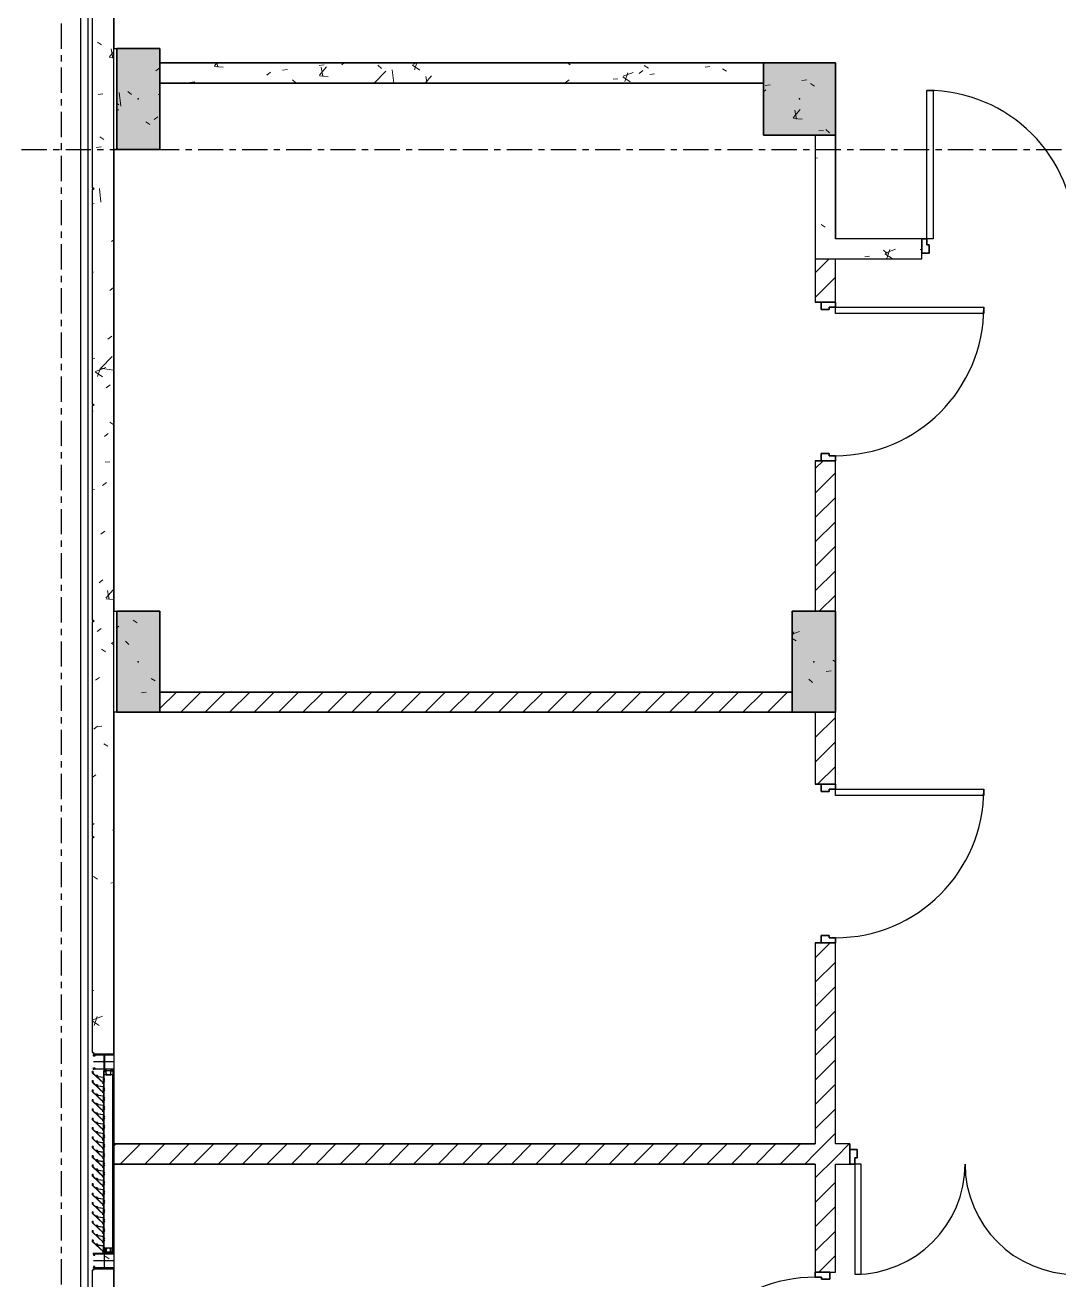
# Model space of a CAD drawing. Header units: millimetres. Extents: x -1379 to 1385823, y -4884429 to 548763.
# Drawn here: x 402353 to 409531, y -2378850 to -2370143 of the extents above; entities that cross this region are included whole.
import ezdxf
from ezdxf.enums import TextEntityAlignment as Align

# ---------------------------------------------------------------- set-up
doc = ezdxf.new("R2010")
doc.units = ezdxf.units.MM
doc.linetypes.add('CENTER', pattern=[50.8, 31.75, -6.35, 6.35, -6.35])
doc.linetypes.add('TA_GL_000.70000', pattern=[1.925, 0.7, -0.175, 0.175, -0.175, 0.7])
for name, color, linetype in [('000 - 0_SYM_DWG_GRIDLINE_MAIN_COLOR_251', 251, 'Continuous'), ('000 - 0_SYM_DWG_SLOPE-SYM_TEXT_COLOR_3', 3, 'Continuous'), ('000 - CONCRETE_COL_HATCH_', 251, 'Continuous'), ('000 - CONCRETE_PRECAST_CUT_COLOR_4', 4, 'Continuous'), ('000 - EXISTING_BUILDING_MAIN_COLOR_1', 1, 'Continuous'), ('000 - EXISTING_BUILDING_MAIN_COLOR_251', 251, 'Continuous'), ('000 - EXISTING_COLUMN_CUT_COLOR_5', 5, 'Continuous'), ('000 - GRID', 251, 'CENTER'), ('010 - ASPG_ACCESSORIES_MAIN_COLOR_1', 1, 'Continuous'), ('010 - ASPG_EXTR_DEF_SUB', 250, 'Continuous'), ('010 - ASPG_EXTR_MAIN_COLOR_2', 2, 'Continuous'), ('010 - ASPG_FRAMING_CUT_COLOR_4', 4, 'Continuous'), ('010 - ASPG_FRAMING_DEF_SUB', 250, 'Continuous'), ('010 - ASPG_FRAMING_HATCH_', 251, 'Continuous'), ('010 - ASPG_FRAMING_MAIN_COLOR_2', 2, 'Continuous'), ('010 - ASPG_FRAMING_SUB_COLOR_2', 2, 'Continuous'), ('010 - ASPG_FRAMING_WIPEOUT_', 250, 'Continuous'), ('BOLT & SCREW', 233, 'Continuous'), ('Center Line', 1, 'CENTER')]:
    doc.layers.add(name, color=color, linetype=linetype)
doc.layers.add('12-GRID', color=1, linetype='CENTER', lineweight=13)
doc.layers.add('SCREW', color=8, linetype='Continuous', lineweight=5)
doc.styles.add('ARIAL', font='arial.ttf')
doc.styles.add('TA', font='', dxfattribs={"height": 4.5})
doc.styles.get('TA').set_extended_font_data('Cordia New')
pattern_1 = [(50, (-215984, 2306427), (728.7365, -63.75582), [76.2, -838.2]), (355, (-215984, 2306427), (-140.97162, 764.2276), [60.96, -670.56]), (100.451, (-215923.26, 2306421.7), (587.77, 700.46675), [64.76, -712.36]), (46.184, (-215984, 2306630.2), (1084.31624, -168.17096), [114.3, -1257.3]), (96.636, (-215893.6, 2306616.2), (949.6099, 989.70985), [97.14, -1068.54]), (351.184, (-215984, 2306630.2), (949.62055, 989.70115), [91.44, -1005.84]), (21, (-215882.4, 2306579.4), (606.45787, -409.06057), [76.2, -838.2]), (326, (-215882.4, 2306579.4), (247.20834, 736.75292), [60.96, -670.56]), (71.451, (-215831.85, 2306545.3), (853.66825, 327.68547), [64.76, -712.36]), (37.5, (-215984, 2306427), (12.354693, 338.22012), [33.528, -628.904, 33.528, -647.192, -673.1]), (37.5, (-215984, 2306427), (12.354693, 338.22012), [-1343.152, 33.528, -639.572]), (7.5, (-215984, 2306427), (267.278874, 400.722127), [33.528, -354.584, 33.528, -613.664, -256.54]), (7.5, (-215984, 2306427), (267.278874, 400.722127), [-1035.304, 33.528, -223.012]), (327.5, (-216210.56, 2306427), (542.36333, -22.915345), [33.528, -220.472, 33.528, -1810.512]), (327.5, (-216210.56, 2306427), (542.36333, -22.915345), [-287.528, -758.952, 33.528, -1018.032]), (317.5, (-216312.16, 2306427), (592.51696, 101.70711), [33.528, -296.672, 33.528, -492.76, -746.76]), (317.5, (-216312.16, 2306427), (592.51696, 101.70711), [-856.488, 33.528, -713.232])]
pattern_2 = [(45, (-215983.99, 2306427), (-84.852814, 84.852814), [])]
pattern_3 = [(50, (-3e-14, -2e-14), (3.5863, -0.31376), [0.375, -4.125]), (355, (-3e-14, -2e-14), (-0.693757, 3.76096), [0.3, -3.3]), (100.4514, (0.299, -0.026), (2.892544, 3.4472), [0.3187, -3.50571]), (46.1842, (-3e-14, 1), (5.336207, -0.827596), [0.5625, -6.1875]), (96.6356, (0.4447, 0.931), (4.67331, 4.87059), [0.47805, -5.25857]), (351.1842, (-3e-14, 1), (4.67331, 4.87059), [0.45, -4.95]), (21, (0.5, 0.75), (2.984535, -2.013094), [0.375, -4.125]), (326, (0.5, 0.75), (1.216577, 3.62575), [0.3, -3.3]), (71.4514, (0.7487, 0.5822), (4.201112, 1.612656), [0.3187, -3.50571]), (37.5, (-3e-14, -2e-14), (0.0607993, 1.6644693), [0, -3.26, 0, -3.35, 0, -3.3125]), (7.5, (-3e-14, -2e-14), (1.315348, 1.9720586), [0, -1.91, 0, -3.185, 0, -1.2625]), (327.5, (-1.115, -2e-14), (2.669112, -0.1127744), [0, -1.25, 0, -3.9, 0, -5.175]), (317.5, (-1.615, -2e-14), (2.915931, 0.500525), [0, -1.625, 0, -2.59, 0, -3.675])]

# ---------------------------------------------------------------- blocks, each defined once
blk = doc.blocks.new('DPA_Rectangular - 300 x 700mm-3612789-IV01 - EGRESS LEVEL PLAN')
at = {"layer": '000 - EXISTING_BUILDING_MAIN_COLOR_251', "lineweight": 9}
h = blk.add_hatch(dxfattribs=at)
h.set_pattern_fill('FP_4', color=256, style=0, pattern_type=2)
h.set_pattern_definition([(50, (-221209, 2316787), (728.7365, -63.75582), [76.2, -838.2]), (355, (-221209, 2316787), (-140.97162, 764.2276), [60.96, -670.56]), (100.451, (-221148.26, 2316781.7), (587.77, 700.46675), [64.76, -712.36]), (46.184, (-221209, 2316990.2), (1084.31624, -168.17096), [114.3, -1257.3]), (96.636, (-221118.6, 2316976.2), (949.6099, 989.70985), [97.14, -1068.54]), (351.184, (-221209, 2316990.2), (949.62055, 989.70115), [91.44, -1005.84]), (21, (-221107.4, 2316939.4), (606.45787, -409.06057), [76.2, -838.2]), (326, (-221107.4, 2316939.4), (247.20834, 736.75292), [60.96, -670.56]), (71.451, (-221056.85, 2316905.3), (853.66825, 327.68547), [64.76, -712.36]), (37.5, (-221209, 2316787), (12.354693, 338.22012), [33.528, -628.904, 33.528, -1320.292]), (37.5, (-221209, 2316787), (12.354693, 338.22012), [-695.96, -647.192, 33.528, -639.572]), (7.5, (-221209, 2316787), (267.278874, 400.722127), [33.528, -354.584, 33.528, -870.204]), (7.5, (-221209, 2316787), (267.278874, 400.722127), [-421.64, -613.664, 33.528, -223.012]), (327.5, (-221435.56, 2316787), (542.36333, -22.915345), [33.528, -220.472, 33.528, -1810.512]), (327.5, (-221435.56, 2316787), (542.36333, -22.915345), [-287.528, -758.952, 33.528, -1018.032]), (317.5, (-221537.16, 2316787), (592.51696, 101.70711), [33.528, -296.672, 33.528, -1239.52]), (317.5, (-221537.16, 2316787), (592.51696, 101.70711), [-363.728, -492.76, 33.528, -713.232])])
h.paths.add_polyline_path([(10, -350), (150, -350), (150, 350), (-150, 350), (-150, -350)])
at = {"layer": '000 - EXISTING_BUILDING_MAIN_COLOR_251'}
for p, q in [((-150, 350), (150, 350)), ((-150, -350), (-150, 350)), ((150, 350), (150, -350)), ((150, -350), (-150, -350))]:
    blk.add_line(p, q, dxfattribs=at)
blk = doc.blocks.new('DPA_Rectangular - 500 x 500mm-3612790-IV01 - EGRESS LEVEL PLAN')
at = {"layer": '000 - EXISTING_BUILDING_MAIN_COLOR_251', "lineweight": 9}
h = blk.add_hatch(dxfattribs=at)
h.set_pattern_fill('FP_5', color=256, style=0, pattern_type=2)
h.set_pattern_definition([(50, (-221109, 2312882), (728.7365, -63.75582), [76.2, -838.2]), (355, (-221109, 2312882), (-140.97162, 764.2276), [60.96, -670.56]), (100.451, (-221048.26, 2312876.7), (587.77, 700.46675), [64.76, -712.36]), (46.184, (-221109, 2313085.2), (1084.31624, -168.17096), [114.3, -1257.3]), (96.636, (-221018.6, 2313071.2), (949.6099, 989.70985), [97.14, -1068.54]), (351.184, (-221109, 2313085.2), (949.62055, 989.70115), [91.44, -1005.84]), (21, (-221007.4, 2313034.4), (606.45787, -409.06057), [76.2, -838.2]), (326, (-221007.4, 2313034.4), (247.20834, 736.75292), [60.96, -670.56]), (71.451, (-220956.85, 2313000.3), (853.66825, 327.68547), [64.76, -712.36]), (37.5, (-221109, 2312882), (12.354693, 338.22012), [33.528, -628.904, 33.528, -1320.292]), (37.5, (-221109, 2312882), (12.354693, 338.22012), [-695.96, -647.192, 33.528, -639.572]), (7.5, (-221109, 2312882), (267.278874, 400.722127), [33.528, -354.584, 33.528, -870.204]), (7.5, (-221109, 2312882), (267.278874, 400.722127), [-421.64, -613.664, 33.528, -223.012]), (327.5, (-221335.56, 2312882), (542.36333, -22.915345), [33.528, -220.472, 33.528, -1810.512]), (327.5, (-221335.56, 2312882), (542.36333, -22.915345), [-287.528, -758.952, 33.528, -1018.032]), (317.5, (-221437.16, 2312882), (592.51696, 101.70711), [33.528, -296.672, 33.528, -1239.52]), (317.5, (-221437.16, 2312882), (592.51696, 101.70711), [-363.728, -492.76, 33.528, -713.232])])
h.paths.add_polyline_path([(110, -250), (250, -250), (250, 250), (-250, 250), (-250, -250), (94.3, -250)])
at = {"layer": '000 - EXISTING_BUILDING_MAIN_COLOR_251'}
for p, q in [((-250, 250), (250, 250)), ((-250, -250), (-250, 250)), ((250, 250), (250, -250)), ((250, -250), (-250, -250))]:
    blk.add_line(p, q, dxfattribs=at)
blk = doc.blocks.new('DPA_DR-SG-SW - D4_1100x2150 mm-5618400-IV01 - EGRESS LEVEL PLAN')
at = {"layer": '000 - EXISTING_BUILDING_MAIN_COLOR_251'}
for p, q in [((-550, 23.65), (-500, 23.65)), ((-550, -76.35), (-550, 23.65)), ((-500, 23.65), (-500, -33.35)), ((500, 23.65), (550, 23.65)), ((500, -33.35), (500, 23.65)), ((550, 23.65), (550, -76.35)), ((-515, -76.35), (-550, -76.35)), ((-515, -33.35), (-515, -76.35)), ((-500, -33.35), (-515, -33.35)), ((472, -76.35), (515, -76.35)), ((472, -1106.35), (472, -76.35)), ((515, -33.35), (500, -33.35)), ((515, -76.35), (515, -33.35)), ((515, -76.35), (515, -1106.35)), ((550, -76.35), (515, -76.35)), ((515, -1106.35), (472, -1106.35))]:
    blk.add_line(p, q, dxfattribs=at)
at = {"layer": '000 - EXISTING_BUILDING_MAIN_COLOR_251', "lineweight": 35}
for p, q in [((-550, 23.65), (-550, -76.35)), ((-500, 23.65), (-550, 23.65)), ((-500, -33.35), (-500, 23.65)), ((500, 23.65), (500, -33.35)), ((550, 23.65), (500, 23.65)), ((550, -76.35), (550, 23.65)), ((-550, -76.35), (-515, -76.35)), ((-515, -76.35), (-515, -33.35)), ((-515, -33.35), (-500, -33.35)), ((500, -33.35), (515, -33.35)), ((515, -33.35), (515, -76.35)), ((515, -76.35), (550, -76.35))]:
    blk.add_line(p, q, dxfattribs=at)
at = {"layer": '000 - EXISTING_BUILDING_MAIN_COLOR_251'}
blk.add_arc((515, -76.35), 1030, 180, 270, dxfattribs=at)
blk = doc.blocks.new('DPA_DR-SG-SW - D4_1100x2150 mm-5424449-IV01 - EGRESS LEVEL PLAN')
at = {"layer": '000 - EXISTING_BUILDING_MAIN_COLOR_251'}
for p, q in [((-550, 23.65), (-500, 23.65)), ((-550, -76.35), (-550, 23.65)), ((-500, 23.65), (-500, -33.35)), ((500, 23.65), (550, 23.65)), ((500, -33.35), (500, 23.65)), ((550, 23.65), (550, -76.35)), ((-515, -76.35), (-550, -76.35)), ((-515, -33.35), (-515, -76.35)), ((-500, -33.35), (-515, -33.35)), ((472, -76.35), (515, -76.35)), ((472, -1106.35), (472, -76.35)), ((515, -33.35), (500, -33.35)), ((515, -76.35), (515, -33.35)), ((515, -76.35), (515, -1106.35)), ((550, -76.35), (515, -76.35)), ((515, -1106.35), (472, -1106.35))]:
    blk.add_line(p, q, dxfattribs=at)
at = {"layer": '000 - EXISTING_BUILDING_MAIN_COLOR_251', "lineweight": 35}
for p, q in [((-550, 23.65), (-550, -76.35)), ((-500, 23.65), (-550, 23.65)), ((-500, -33.35), (-500, 23.65)), ((500, 23.65), (500, -33.35)), ((550, 23.65), (500, 23.65)), ((550, -76.35), (550, 23.65)), ((-550, -76.35), (-515, -76.35)), ((-515, -76.35), (-515, -33.35)), ((-515, -33.35), (-500, -33.35)), ((500, -33.35), (515, -33.35)), ((515, -33.35), (515, -76.35)), ((515, -76.35), (550, -76.35))]:
    blk.add_line(p, q, dxfattribs=at)
at = {"layer": '000 - EXISTING_BUILDING_MAIN_COLOR_251'}
blk.add_arc((515, -76.35), 1030, 180, 270, dxfattribs=at)
blk = doc.blocks.new('DPA_Rectangular - 300 x 700mm-5176290-IV01 - EGRESS LEVEL PLAN')
at = {"layer": '000 - EXISTING_BUILDING_MAIN_COLOR_251', "lineweight": 9}
h = blk.add_hatch(dxfattribs=at)
h.set_pattern_fill('FP_6', color=256, style=0, pattern_type=2)
h.set_pattern_definition([(50, (-216519, 2316787), (728.7365, -63.75582), [76.2, -838.2]), (355, (-216519, 2316787), (-140.97162, 764.2276), [60.96, -670.56]), (100.451, (-216458.26, 2316781.7), (587.77, 700.46675), [64.76, -712.36]), (46.184, (-216519, 2316990.2), (1084.31624, -168.17096), [114.3, -1257.3]), (96.636, (-216428.6, 2316976.2), (949.6099, 989.70985), [97.14, -1068.54]), (351.184, (-216519, 2316990.2), (949.62055, 989.70115), [91.44, -1005.84]), (21, (-216417.4, 2316939.4), (606.45787, -409.06057), [76.2, -838.2]), (326, (-216417.4, 2316939.4), (247.20834, 736.75292), [60.96, -670.56]), (71.451, (-216366.85, 2316905.3), (853.66825, 327.68547), [64.76, -712.36]), (37.5, (-216519, 2316787), (12.354693, 338.22012), [33.528, -628.904, 33.528, -1320.292]), (37.5, (-216519, 2316787), (12.354693, 338.22012), [-695.96, -647.192, 33.528, -639.572]), (7.5, (-216519, 2316787), (267.278874, 400.722127), [33.528, -354.584, 33.528, -870.204]), (7.5, (-216519, 2316787), (267.278874, 400.722127), [-421.64, -613.664, 33.528, -223.012]), (327.5, (-216745.56, 2316787), (542.36333, -22.915345), [33.528, -220.472, 33.528, -1810.512]), (327.5, (-216745.56, 2316787), (542.36333, -22.915345), [-287.528, -758.952, 33.528, -1018.032]), (317.5, (-216847.16, 2316787), (592.51696, 101.70711), [33.528, -296.672, 33.528, -1239.52]), (317.5, (-216847.16, 2316787), (592.51696, 101.70711), [-363.728, -492.76, 33.528, -713.232])])
h.paths.add_polyline_path([(150, -350), (150, 350), (-150, 350), (-150, -350)])
at = {"layer": '000 - EXISTING_BUILDING_MAIN_COLOR_251'}
for p, q in [((-150, 350), (150, 350)), ((-150, -350), (-150, 350)), ((150, 350), (150, -350)), ((150, -350), (-150, -350))]:
    blk.add_line(p, q, dxfattribs=at)
blk = doc.blocks.new('DPA_Rectangular - 300 x 700mm-3612791-IV01 - EGRESS LEVEL PLAN')
at = {"layer": '000 - EXISTING_BUILDING_MAIN_COLOR_251', "lineweight": 9}
h = blk.add_hatch(dxfattribs=at)
h.set_pattern_fill('FP_7', color=256, style=0, pattern_type=2)
h.set_pattern_definition([(50, (-216519, 2312882), (728.7365, -63.75582), [76.2, -838.2]), (355, (-216519, 2312882), (-140.97162, 764.2276), [60.96, -670.56]), (100.451, (-216458.26, 2312876.7), (587.77, 700.46675), [64.76, -712.36]), (46.184, (-216519, 2313085.2), (1084.31624, -168.17096), [114.3, -1257.3]), (96.636, (-216428.6, 2313071.2), (949.6099, 989.70985), [97.14, -1068.54]), (351.184, (-216519, 2313085.2), (949.62055, 989.70115), [91.44, -1005.84]), (21, (-216417.4, 2313034.4), (606.45787, -409.06057), [76.2, -838.2]), (326, (-216417.4, 2313034.4), (247.20834, 736.75292), [60.96, -670.56]), (71.451, (-216366.85, 2313000.3), (853.66825, 327.68547), [64.76, -712.36]), (37.5, (-216519, 2312882), (12.354693, 338.22012), [33.528, -628.904, 33.528, -1320.292]), (37.5, (-216519, 2312882), (12.354693, 338.22012), [-695.96, -647.192, 33.528, -639.572]), (7.5, (-216519, 2312882), (267.278874, 400.722127), [33.528, -354.584, 33.528, -870.204]), (7.5, (-216519, 2312882), (267.278874, 400.722127), [-421.64, -613.664, 33.528, -223.012]), (327.5, (-216745.56, 2312882), (542.36333, -22.915345), [33.528, -220.472, 33.528, -1810.512]), (327.5, (-216745.56, 2312882), (542.36333, -22.915345), [-287.528, -758.952, 33.528, -1018.032]), (317.5, (-216847.16, 2312882), (592.51696, 101.70711), [33.528, -296.672, 33.528, -1239.52]), (317.5, (-216847.16, 2312882), (592.51696, 101.70711), [-363.728, -492.76, 33.528, -713.232])])
h.paths.add_polyline_path([(-150, -350), (150, -350), (150, 350), (-150, 350), (-150, -250)])
at = {"layer": '000 - EXISTING_BUILDING_MAIN_COLOR_251'}
for p, q in [((-150, 350), (150, 350)), ((-150, -350), (-150, 350)), ((150, 350), (150, -350)), ((150, -350), (-150, -350))]:
    blk.add_line(p, q, dxfattribs=at)
blk = doc.blocks.new('DPA_DR-DB-SW - D20_1600x2150 mm-5432494-IV01 - EGRESS LEVEL PLAN')
at = {"layer": '000 - EXISTING_BUILDING_MAIN_COLOR_251'}
for p, q in [((-800, 23.65), (-750, 23.65)), ((-800, -76.35), (-800, 23.65)), ((-750, 23.65), (-750, -33.35)), ((750, 23.65), (800, 23.65)), ((750, -33.35), (750, 23.65)), ((800, 23.65), (800, -76.35)), ((-765, -76.35), (-800, -76.35)), ((-765, -33.35), (-765, -76.35)), ((-750, -33.35), (-765, -33.35)), ((-722, -76.35), (-765, -76.35)), ((-765, -76.35), (-765, -841.35)), ((-722, -841.35), (-722, -76.35)), ((722, -76.35), (765, -76.35)), ((722, -841.35), (722, -76.35)), ((765, -33.35), (750, -33.35)), ((765, -76.35), (765, -33.35)), ((765, -76.35), (765, -841.35)), ((800, -76.35), (765, -76.35)), ((-765, -841.35), (-722, -841.35)), ((765, -841.35), (722, -841.35))]:
    blk.add_line(p, q, dxfattribs=at)
at = {"layer": '000 - EXISTING_BUILDING_MAIN_COLOR_251', "lineweight": 35}
for p, q in [((-800, 23.65), (-800, -76.35)), ((-750, 23.65), (-800, 23.65)), ((-750, -33.35), (-750, 23.65)), ((750, 23.65), (750, -33.35)), ((800, 23.65), (750, 23.65)), ((800, -76.35), (800, 23.65)), ((-800, -76.35), (-765, -76.35)), ((-765, -76.35), (-765, -33.35)), ((-765, -33.35), (-750, -33.35)), ((750, -33.35), (765, -33.35)), ((765, -33.35), (765, -76.35)), ((765, -76.35), (800, -76.35))]:
    blk.add_line(p, q, dxfattribs=at)
at = {"layer": '000 - EXISTING_BUILDING_MAIN_COLOR_251'}
for centre, start, end in [((-765, -76.35), 270, 0), ((765, -76.35), 180, 270)]:
    blk.add_arc(centre, 765, start, end, dxfattribs=at)
blk = doc.blocks.new('DPA_DR-SG-SW-HR - D4_1100x2150 mm-5621579-IV01 - EGRESS LEVEL PLAN')
at = {"layer": '000 - EXISTING_BUILDING_MAIN_COLOR_251'}
for p, q in [((-550, 23.65), (-500, 23.65)), ((-550, -76.35), (-550, 23.65)), ((-500, 23.65), (-500, -33.35)), ((500, 23.65), (550, 23.65)), ((500, -33.35), (500, 23.65)), ((550, 23.65), (550, -76.35)), ((-515, -76.35), (-550, -76.35)), ((-515, -33.35), (-515, -76.35)), ((-500, -33.35), (-515, -33.35)), ((472, -76.35), (515, -76.35)), ((472, -1106.35), (472, -76.35)), ((515, -33.35), (500, -33.35)), ((515, -76.35), (515, -33.35)), ((515, -76.35), (515, -1106.35)), ((550, -76.35), (515, -76.35)), ((515, -1106.35), (472, -1106.35))]:
    blk.add_line(p, q, dxfattribs=at)
at = {"layer": '000 - EXISTING_BUILDING_MAIN_COLOR_251', "lineweight": 35}
for p, q in [((-550, 23.65), (-550, -76.35)), ((-500, 23.65), (-550, 23.65)), ((-500, -33.35), (-500, 23.65)), ((500, 23.65), (500, -33.35)), ((550, 23.65), (500, 23.65)), ((550, -76.35), (550, 23.65)), ((-550, -76.35), (-515, -76.35)), ((-515, -76.35), (-515, -33.35)), ((-515, -33.35), (-500, -33.35)), ((500, -33.35), (515, -33.35)), ((515, -33.35), (515, -76.35)), ((515, -76.35), (550, -76.35))]:
    blk.add_line(p, q, dxfattribs=at)
at = {"layer": '000 - EXISTING_BUILDING_MAIN_COLOR_251'}
blk.add_arc((515, -76.35), 1030, 180, 270, dxfattribs=at)
blk = doc.blocks.new('*U3264')
at = {"layer": '000 - CONCRETE_COL_HATCH_'}
h = blk.add_hatch(dxfattribs=at)
h.set_pattern_fill('AR-CONC', color=256, scale=0.5)
h.set_pattern_definition([(50, (-1e-14, -6e-15), (3.5863, -0.31376), [0.375, -4.125]), (355, (-1e-14, -6e-15), (-0.693757, 3.76096), [0.3, -3.3]), (100.4514, (0.299, -0.026), (2.892544, 3.4472), [0.3187, -3.50571]), (46.1842, (-1e-14, 1), (5.336207, -0.827596), [0.5625, -6.1875]), (96.6356, (0.4447, 0.931), (4.67331, 4.87059), [0.47805, -5.25857]), (351.1842, (-1e-14, 1), (4.67331, 4.87059), [0.45, -4.95]), (21, (0.5, 0.75), (2.984535, -2.013094), [0.375, -4.125]), (326, (0.5, 0.75), (1.216577, 3.62575), [0.3, -3.3]), (71.4514, (0.7487, 0.5822), (4.201112, 1.612656), [0.3187, -3.50571]), (37.5, (-1e-14, -6e-15), (0.0607993, 1.6644693), [0, -3.26, 0, -3.35, 0, -3.3125]), (7.5, (-1e-14, -6e-15), (1.315348, 1.972059), [0, -1.91, 0, -3.185, 0, -1.2625]), (327.5, (-1.115, -6e-15), (2.669112, -0.1127744), [0, -1.25, 0, -3.9, 0, -5.175]), (317.5, (-1.615, -6e-15), (2.915931, 0.500525), [0, -1.625, 0, -2.59, 0, -3.675])])
h.paths.add_polyline_path([(-250, -250), (250, -250), (250, 250), (-250, 250)])
blk.add_point((0, 0))
at = {"layer": '000 - EXISTING_COLUMN_CUT_COLOR_5'}
blk.add_lwpolyline([(-250, -250), (250, -250), (250, 250), (-250, 250)], close=True, dxfattribs=at)
blk = doc.blocks.new('*U3265')
at = {"layer": '000 - CONCRETE_COL_HATCH_'}
h = blk.add_hatch(dxfattribs=at)
h.set_pattern_fill('AR-CONC', color=256, scale=0.5)
h.set_pattern_definition(pattern_3)
h.paths.add_polyline_path([(-150, -350), (150, -350), (150, 350), (-150, 350)])
blk.add_point((0, 0))
at = {"layer": '000 - EXISTING_COLUMN_CUT_COLOR_5'}
blk.add_lwpolyline([(-150, -350), (150, -350), (150, 350), (-150, 350)], close=True, dxfattribs=at)
blk = doc.blocks.new('*U3266')
at = {"layer": '000 - CONCRETE_COL_HATCH_'}
h = blk.add_hatch(dxfattribs=at)
h.set_pattern_fill('AR-CONC', color=256, scale=0.5)
h.set_pattern_definition(pattern_3)
h.paths.add_polyline_path([(-150, -350), (150, -350), (150, 350), (-150, 350)])
blk.add_point((0, 0))
at = {"layer": '000 - EXISTING_COLUMN_CUT_COLOR_5'}
blk.add_lwpolyline([(-150, -350), (150, -350), (150, 350), (-150, 350)], close=True, dxfattribs=at)
blk = doc.blocks.new('A$Cc52987c4')
at = {"layer": '000 - EXISTING_BUILDING_MAIN_COLOR_251', "lineweight": 9}
h = blk.add_hatch(dxfattribs=at)
h.set_pattern_fill('FP_1', color=256, style=0, pattern_type=2)
h.set_pattern_definition(pattern_1)
h.paths.add_polyline_path([(225, -16165), (365, -16165), (365, -990), (225, -990), (225, -1000), (215, -1000.7), (215, -2572), (225, -2572), (225, -2582), (215, -2582), (215, -4072), (225, -4072), (225, -4082), (215, -4082), (215, -5572), (225, -5572), (225, -5582), (215, -5582), (215, -7072), (225, -7072), (225, -7082), (215, -7082), (215, -8572), (225, -8572), (225, -8582), (215, -8582), (215, -10072), (225, -10072), (225, -10082), (215, -10082), (215, -11572), (225, -11572), (225, -11582), (215, -11582), (215, -13072), (225, -13072), (225, -13082), (215, -13082), (215, -14572), (225, -14572), (225, -14582), (215, -14582), (215, -16155), (225, -16155)])
h = blk.add_hatch(dxfattribs=at)
h.set_pattern_fill('FP_1', color=256, style=0, pattern_type=2)
h.set_pattern_definition(pattern_1)
h.paths.add_polyline_path([(2841, -6345), (4875, -6345), (4875, -6205), (685, -6205), (685, -6345), (2075, -6345)])
h = blk.add_hatch(dxfattribs=at)
h.set_pattern_fill('FP_1', color=256, style=0, pattern_type=2)
h.set_pattern_definition(pattern_1)
h.paths.add_polyline_path([(5375, -7425), (5375, -6705), (5235, -6705), (5235, -7425)])
h = blk.add_hatch(dxfattribs=at)
h.set_pattern_fill('FP_1', color=256, style=0, pattern_type=2)
h.set_pattern_definition(pattern_1)
h.paths.add_polyline_path([(7092.3, -7565), (7235, -7565), (7235, -7425), (7075, -7425), (7075, -7565)])
h.paths.add_polyline_path([(5265.9, -7565), (5975, -7565), (5975, -7425), (5235, -7425), (5235, -7565)])
h = blk.add_hatch(dxfattribs=at)
h.set_pattern_fill('FP_14', color=256, style=0, pattern_type=2)
h.set_pattern_definition(pattern_2)
h.paths.add_polyline_path([(5235, -10010), (5375, -10010), (5375, -8965), (5235, -8965), (5235, -8989.6)])
h.paths.add_polyline_path([(5275, -7865), (5375, -7865), (5375, -7565), (5235, -7565), (5235, -7865)])
h = blk.add_hatch(dxfattribs=at)
h.set_pattern_fill('FP_14', color=256, style=0, pattern_type=2)
h.set_pattern_definition(pattern_2)
h.paths.add_polyline_path([(5075, -10710), (5075, -10570), (685, -10570), (685, -10710), (2075, -10710)])
h = blk.add_hatch(dxfattribs=at)
h.set_pattern_fill('FP_14', color=256, style=0, pattern_type=2)
h.set_pattern_definition(pattern_2)
h.paths.add_polyline_path([(5235, -15845), (5375, -15845), (5375, -15695), (5235, -15695), (5235, -15814.6)])
h.paths.add_polyline_path([(5246.9, -14595), (5375, -14595), (5375, -12310), (5235, -12310), (5235, -14595)])
h.paths.add_polyline_path([(5305, -11210), (5375, -11210), (5375, -10710), (5235, -10710), (5235, -11210), (5275, -11210)])
h = blk.add_hatch(dxfattribs=at)
h.set_pattern_fill('FP_14', color=256, style=0, pattern_type=2)
h.set_pattern_definition(pattern_2)
h.paths.add_polyline_path([(5235, -13845), (5235, -13705), (365, -13705), (365, -13845), (4952.9, -13845)])
h = blk.add_hatch(dxfattribs=at)
h.set_pattern_fill('FP_14', color=256, style=0, pattern_type=2)
h.set_pattern_definition(pattern_2)
h.paths.add_polyline_path([(5475, -13845), (5475, -13705), (5375, -13705), (5375, -13845), (5421.2, -13845)])
h.paths.add_polyline_path([(7094.3, -13845), (7235, -13845), (7235, -13705), (7075, -13705), (7075, -13845)])
at = {"layer": '000 - EXISTING_BUILDING_MAIN_COLOR_1'}
for p, q in [((365, -13082), (365, -990)), ((215, -5582), (215, -7072)), ((4875, -6205), (685, -6205)), ((685, -6205), (685, -6345)), ((4875, -6345), (4875, -6205)), ((685, -6345), (4875, -6345)), ((5235, -6705), (5235, -7865)), ((5375, -6705), (5235, -6705)), ((5375, -7425), (5375, -6705)), ((215, -7072), (225, -7072)), ((225, -7082), (215, -7082)), ((215, -7082), (215, -8572)), ((225, -7072), (225, -7082)), ((5975, -7425), (5375, -7425)), ((5975, -7565), (5975, -7425)), ((5235, -7565), (5975, -7565)), ((5375, -7865), (5375, -7565)), ((5235, -7865), (5375, -7865)), ((215, -8572), (225, -8572)), ((225, -8582), (215, -8582)), ((215, -8582), (215, -10072)), ((225, -8572), (225, -8582)), ((5375, -8965), (5235, -8965)), ((5235, -8965), (5235, -10010)), ((5375, -10010), (5375, -8965)), ((5235, -10010), (5375, -10010)), ((215, -10072), (225, -10072)), ((225, -10082), (215, -10082)), ((215, -10082), (215, -11572)), ((225, -10072), (225, -10082)), ((5075, -10570), (685, -10570)), ((685, -10570), (685, -10710)), ((5075, -10710), (5075, -10570)), ((685, -10710), (5075, -10710)), ((5375, -10710), (5235, -10710)), ((5235, -10710), (5235, -11210)), ((5375, -11210), (5375, -10710)), ((5235, -11210), (5375, -11210)), ((215, -11572), (225, -11572)), ((225, -11572), (225, -11582)), ((225, -11582), (215, -11582)), ((215, -11582), (215, -13072)), ((5375, -12310), (5235, -12310)), ((5235, -12310), (5235, -13705)), ((5375, -13705), (5375, -12310)), ((215, -13072), (225, -13072)), ((225, -13072), (225, -13082)), ((365, -13082), (225, -13082)), ((365, -13082), (365, -14572)), ((5235, -13705), (365, -13705)), ((5475, -13705), (5375, -13705)), ((5475, -13845), (5475, -13705)), ((365, -13845), (5235, -13845)), ((5235, -13845), (5235, -14595)), ((5375, -14595), (5375, -13845)), ((5375, -13845), (5475, -13845)), ((225, -14582), (215, -14582)), ((215, -14582), (215, -16155)), ((225, -14572), (365, -14572)), ((225, -14572), (225, -14582)), ((365, -16165), (365, -14572)), ((5235, -14595), (5375, -14595))]:
    blk.add_line(p, q, dxfattribs=at)
at = {"layer": '000 - EXISTING_BUILDING_MAIN_COLOR_251'}
for p, q in [((135, -18045), (135, -760)), ((185, -810), (185, -17995)), ((365, -1710), (365, -6105)), ((365, -6105), (685, -6105)), ((685, -6105), (685, -6805)), ((685, -6105), (685, -6805)), ((685, -6205), (5375, -6205)), ((5375, -6205), (5375, -7425)), ((4875, -6345), (685, -6345)), ((685, -6805), (365, -6805)), ((365, -6805), (365, -10010)), ((5975, -7565), (5975, -7425)), ((5375, -7865), (5235, -7865)), ((5235, -8965), (5375, -8965)), ((365, -10010), (685, -10010)), ((685, -10010), (685, -10710)), ((685, -10010), (685, -10710)), ((5075, -10570), (5075, -10010)), ((5075, -10010), (5235, -10010)), ((685, -10570), (5075, -10570)), ((5235, -10710), (365, -10710)), ((365, -10710), (365, -13705)), ((5375, -11210), (5235, -11210)), ((5235, -12310), (5375, -12310)), ((365, -13705), (5235, -13705)), ((5475, -13705), (5475, -13845)), ((5235, -13845), (365, -13845)), ((365, -13845), (365, -15445)), ((5235, -14595), (5375, -14595))]:
    blk.add_line(p, q, dxfattribs=at)
at = {"layer": '000 - CONCRETE_PRECAST_CUT_COLOR_4'}
for name, p in [('*U3265', (535, -6455)), ('*U3264', (5125, -6455)), ('*U3266', (535, -10360)), ('*U3266', (5225, -10360))]:
    blk.add_blockref(name, p, dxfattribs=at)
at = {"layer": '000 - EXISTING_BUILDING_MAIN_COLOR_251'}
for name, p in [('DPA_Rectangular - 300 x 700mm-3612791-IV01 - EGRESS LEVEL PLAN', (535, -6455)), ('DPA_Rectangular - 500 x 500mm-3612790-IV01 - EGRESS LEVEL PLAN', (5125, -6455)), ('DPA_Rectangular - 300 x 700mm-5176290-IV01 - EGRESS LEVEL PLAN', (535, -10360)), ('DPA_Rectangular - 300 x 700mm-3612789-IV01 - EGRESS LEVEL PLAN', (5225, -10360)), ('DPA_DR-DB-SW - D20_1600x2150 mm-5432494-IV01 - EGRESS LEVEL PLAN', (6275, -13768.6))]:
    blk.add_blockref(name, p, dxfattribs=at)
for name, p, rotation in [('DPA_DR-SG-SW - D4_1100x2150 mm-5618400-IV01 - EGRESS LEVEL PLAN', (6525, -7501.3), 180), ('DPA_DR-SG-SW - D4_1100x2150 mm-5424449-IV01 - EGRESS LEVEL PLAN', (5298.7, -8415), 90), ('DPA_DR-SG-SW - D4_1100x2150 mm-5424449-IV01 - EGRESS LEVEL PLAN', (5298.7, -11760), 90), ('DPA_DR-SG-SW-HR - D4_1100x2150 mm-5621579-IV01 - EGRESS LEVEL PLAN', (5311.4, -15145), 270)]:
    blk.add_blockref(name, p, dxfattribs=dict(at, rotation=rotation))
blk = doc.blocks.new('*U1926')
at = {"layer": '000 - 0_SYM_DWG_GRIDLINE_MAIN_COLOR_251', "color": 0, "linetype": 'ByBlock', "ltscale": 5}
blk.add_line((10, 0), (-321.4, 0), dxfattribs=at)
at = {"style": 'TA', "flags": 1}
blk.add_attdef('LOCATION', (6, -6), '', height=4.5, rotation=270, dxfattribs=at)
at = {"layer": '000 - 0_SYM_DWG_SLOPE-SYM_TEXT_COLOR_3', "style": 'ARIAL'}
blk.add_attdef('GRID-HEAD', text='', height=4, rotation=270, dxfattribs=at).set_placement((27.4, 0), align=Align.MIDDLE_CENTER)
blk = doc.blocks.new('*U1925')
at = {"layer": '000 - 0_SYM_DWG_GRIDLINE_MAIN_COLOR_251', "color": 0, "linetype": 'ByBlock', "ltscale": 5}
blk.add_line((30, 0), (-408.5, 0), dxfattribs=at)
at = {"layer": '000 - 0_SYM_DWG_GRIDLINE_MAIN_COLOR_251', "color": 0}
blk.add_point((0, 0), dxfattribs=at)
at = {"style": 'TA', "flags": 1}
blk.add_attdef('LOCATION', (6, -6), '', height=4.5, rotation=270, dxfattribs=at)
at = {"layer": '000 - 0_SYM_DWG_SLOPE-SYM_TEXT_COLOR_3', "style": 'ARIAL'}
blk.add_attdef('GRID-HEAD', text='', height=4, rotation=180, dxfattribs=at).set_placement((50, 0), align=Align.MIDDLE_CENTER)
blk = doc.blocks.new('C-1-IV01_REV00_20260614-171844_LOPF_DIMS')
at = {"layer": '000 - GRID', "linetype": 'TA_GL_000.70000'}
for name, p, xscale, yscale, zscale, rotation in [('*U1926', (0, 0), 50.00000000000007, 50.00000000000007, 50.00000000000007, 90), ('*U1925', (0, -6805), 50.00000000000004, 50.00000000000004, 50.00000000000004, 180)]:
    blk.add_blockref(name, p, dxfattribs=dict(at, xscale=xscale, yscale=yscale, zscale=zscale, rotation=rotation))
blk = doc.blocks.new('*U3536')
at = {"layer": '12-GRID', "color": 8, "linetype": 'CENTER'}
for p, q in [((0, -6.2), (0, 2.2)), ((-4.2, -2), (4.2, -2))]:
    blk.add_line(p, q, dxfattribs=at)
at = {"layer": 'BOLT & SCREW'}
for p, q in [((-0.6, -1.8), (-1.8, -1.6)), ((-0.6, -2.2), (-1.8, -2.4)), ((-0.5, -1.8), (-0.9, -1.6)), ((-0.5, -2.2), (-0.9, -2.4)), ((-0.2, -1.4), (-0.4, -0.2)), ((-0.2, -1.5), (-0.4, -1.1)), ((-0.2, -2.5), (-0.4, -2.9)), ((-0.2, -2.6), (-0.4, -3.8)), ((0.2, -1.4), (0.4, -0.2)), ((0.2, -1.5), (0.4, -1.1)), ((0.4, -2.9), (0.2, -2.5)), ((0.2, -2.6), (0.4, -3.8)), ((0.5, -1.8), (0.9, -1.6)), ((0.5, -2.2), (0.9, -2.4)), ((0.6, -1.8), (1.8, -1.6)), ((0.6, -2.2), (1.8, -2.4))]:
    blk.add_line(p, q, dxfattribs=at)
for points in [[(-1.8, -1.6), (-0.9, -1.6, 0.414214), (-0.4, -1.1), (-0.4, -0.2), (0.4, -0.2), (0.4, -1.1, 0.414214), (0.9, -1.6), (1.8, -1.6), (1.8, -2.4), (0.9, -2.4, 0.414214), (0.4, -2.9), (0.4, -3.8), (-0.4, -3.8), (-0.4, -2.9, 0.414214), (-0.9, -2.4), (-1.8, -2.4)], [(0.2, -2.5, -0.414214), (0.5, -2.2), (0.6, -2.2), (0.6, -1.8), (0.5, -1.8, -0.414214), (0.2, -1.5), (0.2, -1.4), (-0.2, -1.4), (-0.2, -1.5, -0.414214), (-0.5, -1.8), (-0.6, -1.8), (-0.6, -2.2), (-0.5, -2.2, -0.414214), (-0.2, -2.5), (-0.2, -2.6), (0.2, -2.6)]]:
    blk.add_lwpolyline(points, format="xyb", close=True, dxfattribs=at)
blk.add_circle((0, -2), 3.5, dxfattribs=at)
blk = doc.blocks.new('000_ASPG_TYP_FILES_20260218-010703_FRAME_EXTR_')
at = {"layer": '010 - ASPG_FRAMING_HATCH_'}
h = blk.add_hatch(dxfattribs=at)
h.set_pattern_fill('ANSI32', color=256, scale=0.1, angle=180)
edge = h.paths.add_edge_path()
edge.add_line((2, 16), (2, 2))
edge.add_line((2, 2), (39.7, 2))
edge.add_arc((39.7, 1.7), 0.3, 0, 90, ccw=False)
edge.add_line((40, 1.7), (40, 0.3))
edge.add_arc((39.7, 0.3), 0.3, -90, 0, ccw=False)
edge.add_line((39.7, 0), (0.3, 0))
edge.add_arc((0.3, 0.3), 0.3, 180, 270, ccw=False)
edge.add_line((0, 0.3), (0, 17.7))
edge.add_arc((0.3, 17.7), 0.3, 90, 180, ccw=False)
edge.add_line((0.3, 18), (22.6, 18))
edge.add_arc((22.6, 18.5), 0.5, 270, 380.20955)
edge.add_arc((26.2, 19.8), 3.35, 182.06379, 200.20955, ccw=False)
edge.add_arc((23.6, 19.7), 0.76, 2.06379, 182.06379, ccw=False)
edge.add_arc((26.2, 19.8), 1.83, 182.06379, 447.93621)
edge.add_arc((26.3, 22.4), 0.76, 87.93621, 267.93621, ccw=False)
edge.add_arc((26.2, 19.8), 3.35, 69.79045, 87.93621, ccw=False)
edge.add_arc((27.5, 23.4), 0.5, 249.79045, 360)
edge.add_line((28, 23.4), (28, 26.7))
edge.add_line((28, 26.7), (28.5, 27.2))
edge.add_line((28.5, 27.2), (28, 27.7))
edge.add_line((28, 27.7), (28, 38.6))
edge.add_line((28, 38.6), (28.5, 39.1))
edge.add_line((28.5, 39.1), (28, 39.6))
edge.add_line((28, 39.6), (28, 42.9))
edge.add_arc((27.5, 42.9), 0.5, 0, 110.20955)
edge.add_arc((26.2, 46.5), 3.35, 272.06379, 290.20955, ccw=False)
edge.add_arc((26.3, 43.9), 0.76, 92.06379, 272.06379, ccw=False)
edge.add_arc((26.2, 46.5), 1.83, 272.06379, 537.93621)
edge.add_arc((23.6, 46.6), 0.76, 177.93621, 357.93621, ccw=False)
edge.add_arc((26.2, 46.5), 3.35, 159.79045, 177.93621, ccw=False)
edge.add_arc((22.6, 47.8), 0.5, 339.79045, 450)
edge.add_line((22.6, 48.3), (0.3, 48.3))
edge.add_arc((0.3, 48.6), 0.3, 180, 270, ccw=False)
edge.add_line((0, 48.6), (0, 60))
edge.add_arc((0.3, 60), 0.3, 90, 180, ccw=False)
edge.add_line((0.3, 60.3), (5, 60.3))
edge.add_line((5, 60.3), (5, 65))
edge.add_arc((5.3, 65), 0.3, 90, 180, ccw=False)
edge.add_line((5.3, 65.3), (30, 65.3))
edge.add_line((30, 65.3), (30, 63.6))
edge.add_arc((29.7, 63.6), 0.3, -90, 0, ccw=False)
edge.add_line((29.7, 63.3), (7.3, 63.3))
edge.add_arc((7.3, 63), 0.3, 90, 180)
edge.add_line((7, 63), (7, 58.3))
edge.add_line((7, 58.3), (2.3, 58.3))
edge.add_arc((2.3, 58), 0.3, 90, 180)
edge.add_line((2, 58), (2, 50.6))
edge.add_arc((2.3, 50.6), 0.3, 180, 270)
edge.add_line((2.3, 50.3), (29.7, 50.3))
edge.add_arc((29.7, 50), 0.3, 0, 90, ccw=False)
edge.add_line((30, 50), (30, 26.7))
edge.add_line((30, 26.7), (30, 16.3))
edge.add_arc((29.7, 16.3), 0.3, -90, 0, ccw=False)
edge.add_line((29.7, 16), (2, 16))
at = {"layer": '010 - ASPG_FRAMING_CUT_COLOR_4'}
blk.add_lwpolyline([(2, 16), (2, 2), (39.7, 2, -0.414214), (40, 1.7), (40, 0.3, -0.414214), (39.7, 0), (0.3, 0, -0.414214), (0, 0.3), (0, 17.7, -0.414214), (0.3, 18), (22.6, 18, 0.52173), (23, 18.7, -0.079342), (22.8, 19.7, -1), (24.3, 19.8, 2.296346), (26.2, 21.7, -1), (26.3, 23.2, -0.079342), (27.3, 23, 0.52173), (28, 23.4), (28, 26.7), (28.5, 27.2), (28, 27.7), (28, 38.6), (28.5, 39.1), (28, 39.6), (28, 42.9, 0.52173), (27.3, 43.3, -0.079342), (26.3, 43.1, -1), (26.2, 44.6, 2.296346), (24.3, 46.5, -1), (22.8, 46.6, -0.079342), (23, 47.6, 0.52173), (22.6, 48.3), (0.3, 48.3, -0.414214), (0, 48.6), (0, 60, -0.414214), (0.3, 60.3), (5, 60.3), (5, 65, -0.414214), (5.3, 65.3), (30, 65.3), (30, 63.6, -0.414214), (29.7, 63.3), (7.3, 63.3, 0.414214), (7, 63), (7, 58.3), (2.3, 58.3, 0.414214), (2, 58), (2, 50.6, 0.414214), (2.3, 50.3), (29.7, 50.3, -0.414214), (30, 50), (30, 26.7), (30, 16.3, -0.414214), (29.7, 16)], format="xyb", close=True, dxfattribs=at)
for p in [(26.2, 48.5), (26.2, 21.8)]:
    blk.add_blockref('*U3536', p)
blk = doc.blocks.new('PZG35-9D5')
at = {"layer": 'Center Line'}
blk.add_line((0, 3.7), (0, -10.5), dxfattribs=at)
at = {"layer": 'SCREW', "color": 8}
for p, q in [((-1.4, 0), (-1.4, -1.1)), ((1.4, 0), (1.4, -0.6)), ((-1.9, -1.4), (1.9, -0.9)), ((-1.9, -1.4), (-1.4, -1.1)), ((-1.9, -1.4), (-1.4, -1.7)), ((-1.9, -2.7), (1.9, -2.2)), ((-1.9, -2.7), (-1.4, -2.4)), ((-1.9, -2.7), (-1.4, -3)), ((-1.9, -4), (-1.4, -3.7)), ((-1.9, -4), (-1, -3.9)), ((-1.9, -4), (-1.4, -4.3)), ((-1.4, -1.1), (1.4, -0.6)), ((-1.4, -1.7), (1.4, -1.2)), ((-1.4, -1.7), (-1.4, -2.4)), ((-1.4, -2.4), (1.4, -1.9)), ((-1.4, -3), (1.4, -2.5)), ((-1.4, -3), (-1.4, -3.7)), ((-1.4, -3.7), (-0.8, -3.6)), ((-1.4, -4.3), (-1.4, -8.1)), ((-1.4, -4.3), (-1.2, -4.3)), ((0, -9.5), (-1.4, -8.1)), ((0, -9.5), (1.4, -8.1)), ((0.6, -3.3), (1.4, -3.2)), ((0.7, -3.7), (1.9, -3.5)), ((0.7, -3.9), (1.4, -3.8)), ((0.7, -4.6), (1.4, -4.5)), ((0.7, -5), (1.9, -4.8)), ((0.7, -5.2), (1.4, -5.1)), ((1.9, -0.9), (1.4, -0.6)), ((1.9, -0.9), (1.4, -1.2)), ((1.4, -1.2), (1.4, -1.9)), ((1.9, -2.2), (1.4, -1.9)), ((1.9, -2.2), (1.4, -2.5)), ((1.4, -2.5), (1.4, -3.2)), ((1.9, -3.5), (1.4, -3.2)), ((1.9, -3.5), (1.4, -3.8)), ((1.4, -3.8), (1.4, -4.5)), ((1.9, -4.8), (1.4, -4.5)), ((1.9, -4.8), (1.4, -5.1)), ((1.4, -5.1), (1.4, -8.1))]:
    blk.add_line(p, q, dxfattribs=at)
blk.add_lwpolyline([(0, -9.5), (0.7, -5.2), (0.7, -3.6, 0.417657), (0.4, -3.3, 0.108102), (-0.8, -3.6), (-1.4, -4.7)], format="xyb", dxfattribs=at)
blk = doc.blocks.new('*U3145')
at = {"layer": 'SCREW', "color": 6}
blk.add_lwpolyline([(3, 1.8, 0.09906), (0.8, 2.5), (0.8, 2.3), (-0.8, 2.3), (-0.8, 2.5, 0.09906), (-3, 1.8, 0.266588), (-3.5, 1), (-3.5, 0.2, 0.414214), (-3.3, 0), (3.3, 0, 0.414214), (3.5, 0.2), (3.5, 1, 0.266588)], format="xyb", close=True, dxfattribs=at)
at = {"layer": 'SCREW'}
blk.add_blockref('PZG35-9D5', (0, 0), dxfattribs=at)
blk = doc.blocks.new('*U3150')
blk.add_point((0, 0))
at = {"layer": '010 - ASPG_ACCESSORIES_MAIN_COLOR_1'}
blk.add_lwpolyline([(-39.7, -0.6, 0.414214), (-40, -0.9), (-40, -7.4, 0.57735), (-39.7, -7.6), (-36.6, -5.8, 0.767327), (-36.8, -5.3), (-37.9, -5.3, -0.414214), (-38.2, -5), (-38.2, -2.8, -0.414214), (-38, -2.6), (-32.2, -2.6, -0.388879), (-32, -2.8), (-31.8, -4.3, 0.388879), (-31.3, -4.8), (-30.3, -4.8, 0.414214), (-30, -4.5), (-30, -2.9, -0.414214), (-29.7, -2.6), (0.4, -2.6, -0.378969), (3.4, -5.2), (8, -42.5, 0.446593), (11.6, -45.1, -0.489802), (16.1, -48.7), (16.1, -49.4, -0.18248), (15.8, -50, -0.267949), (15.3, -50.2, 1.122115), (15.1, -52.3, 0.405004), (18.1, -49.4), (18.1, -48.7, 0.489805), (11.2, -43.1, -0.446597), (9.9, -42.3), (4.9, -0.8, 0.364176), (4.6, -0.6)], format="xyb", close=True, dxfattribs=at)
at = {"layer": '010 - ASPG_EXTR_DEF_SUB'}
for p in [(-40, -0.5), (43.4, -76.9), (43.4, -77.5)]:
    blk.add_point(p, dxfattribs=at)
at = {"layer": '010 - ASPG_EXTR_MAIN_COLOR_2'}
blk.add_lwpolyline([(11.4, -48.2), (11.5, -47.4), (12.2, -47.6), (12.3, -46.8, -0.535538), (14.2, -49.2, 0.991572), (15.7, -49.6, 1.157025), (8.8, -48.8, -0.688558), (8.3, -49), (-17.1, -22.2), (-32.3, -6.1), (-32.3, -2.9, 0.414312), (-32.6, -2.6), (-37.5, -2.6, 0.414116), (-37.8, -2.9), (-37.8, -4.3, 0.414214), (-37.5, -4.6), (-36, -4.6, -0.205895), (-35.8, -4.7), (33.2, -77.5), (43.1, -77.5, 0.668179), (43.4, -77), (40.5, -74.2, 0.668179), (40, -74.4), (40, -76), (33.9, -76), (11.9, -52.8, -0.558354), (12.1, -52, 0.766275), (12, -50.4, -0.438583), (10.7, -48.1)], format="xyb", close=True, dxfattribs=at)
at = {"layer": 'SCREW', "rotation": 180}
for p in [(-21.6, -2.5), (-8.2, -2.5)]:
    blk.add_blockref('*U3145', p, dxfattribs=at)
blk = doc.blocks.new('000_ASPG_TYP_FILES_FRAMING_EXTR_BREAKLINE_TYPE_2')
at = {"layer": '010 - ASPG_FRAMING_HATCH_', "transparency": 33554585}
h = blk.add_hatch(dxfattribs=at)
h.set_pattern_fill('ANSI32', color=256, scale=0.25)
h.paths.add_polyline_path([(131, 91, 0.414214), (132, 90), (140, 90, 0.414214), (141, 91), (141, 100), (2, 100), (2, 125), (0, 125), (0, 99, 0.414214), (1, 98), (63, 98, -0.414214), (64, 97), (64, 3, -0.414214), (63, 2), (0, 2), (0, 0), (141, 0), (141, 9, 0.414214), (140, 10), (132, 10, 0.414214), (131, 9), (131, 3, -0.414214), (130, 2), (67, 2, -0.414214), (66, 3), (66, 97, -0.414214), (67, 98), (130, 98, -0.414214), (131, 97)])
h.paths.add_polyline_path([(133, 92), (133, 98), (139, 98), (139, 92)], flags=16)
h.paths.add_polyline_path([(133, 8), (139, 8), (139, 2), (133, 2)], flags=16)
at = {"layer": '010 - ASPG_FRAMING_HATCH_'}
h = blk.add_hatch(dxfattribs=at)
h.set_pattern_fill('ANSI37', color=256, scale=0.595498, angle=-90)
h.set_pattern_definition([(315, (1257419.1929, -519973.9224), (1.3369313545, 1.3369313545), []), (45, (1257419.1929, -519973.9224), (-1.3369313545, 1.3369313545), [])])
edge = h.paths.add_edge_path()
edge.add_ellipse((11.5, 105), major_axis=(0, -5), ratio=0.644482, start_angle=180, end_angle=360, ccw=False)
edge.add_line((11.5, 110), (2, 110))
edge.add_arc((-7.9, 105), 11.1, -26.79627, 26.79627, ccw=False)
edge.add_line((2, 100), (11.5, 100))
h = blk.add_hatch(dxfattribs=at)
h.set_pattern_fill('HONEY', color=256, scale=0.238199, angle=-90)
h.set_pattern_definition([(270, (1257419.4425, -519993.9224), (0.65495992507, -1.1344238721), [0.7562825814, -1.5125651628]), (30, (1257419.4425, -519993.9224), (0.65495992936, 1.1344238696), [0.7562825814, -1.5125651628]), (330, (1257419.4425, -519993.9224), (1.30991985442, -2.48e-09), [-1.5125651628, 0.7562825814])])
edge = h.paths.add_edge_path()
edge.add_ellipse((11.8, 105), major_axis=(0, -5), ratio=0.644482, start_angle=0, end_angle=360, ccw=False)
h = blk.add_hatch(dxfattribs=at)
h.set_pattern_fill('HONEY', color=256, scale=0.238199, angle=-90)
h.set_pattern_definition([(270, (1257419.24324, -519991.6224), (0.65495992507, -1.1344238721), [0.7562825814, -1.5125651628]), (30, (1257419.24324, -519991.6224), (0.65495992936, 1.1344238696), [0.7562825814, -1.5125651628]), (330, (1257419.24324, -519991.6224), (1.30991985442, -2.48e-09), [-1.5125651628, 0.7562825814])])
edge = h.paths.add_edge_path()
edge.add_ellipse((57.5, 105), major_axis=(0, -5), ratio=0.644482, start_angle=0, end_angle=360)
h = blk.add_hatch(dxfattribs=at)
h.set_pattern_fill('ANSI37', color=256, scale=0.595498, angle=-90)
h.set_pattern_definition([(315, (1257419.4929, -519971.6224), (1.3369313545, 1.3369313545), []), (45, (1257419.4929, -519971.6224), (-1.3369313545, 1.3369313545), [])])
edge = h.paths.add_edge_path()
edge.add_ellipse((57.8, 105), major_axis=(0, -5), ratio=0.644482, start_angle=0, end_angle=180)
edge.add_line((57.8, 110), (62, 110))
edge.add_arc((62, 110.3), 0.3, -90, 0)
edge.add_line((62.3, 110.3), (62.3, 111))
edge.add_line((62.3, 111), (61.8, 111.5))
edge.add_line((61.8, 111.5), (62.3, 112))
edge.add_line((62.3, 112), (61.8, 112.5))
edge.add_line((61.8, 112.5), (62.3, 113))
edge.add_line((62.3, 113), (61.8, 113.5))
edge.add_line((61.8, 113.5), (62.3, 114))
edge.add_line((62.3, 114), (62.3, 115))
edge.add_line((62.3, 115), (63.3, 115))
edge.add_line((63.3, 115), (63.8, 115.5))
edge.add_line((63.8, 115.5), (64.3, 115))
edge.add_line((64.3, 115), (64.8, 115.5))
edge.add_line((64.8, 115.5), (65.3, 115))
edge.add_line((65.3, 115), (65.8, 115.5))
edge.add_line((65.8, 115.5), (66.3, 115))
edge.add_line((66.3, 115), (67, 115))
edge.add_arc((67, 115.3), 0.3, -90, 0)
edge.add_line((67.3, 115.3), (67.3, 110))
edge.add_arc((77.2, 105), 11.1, 153.20373, 206.79627)
edge.add_line((67.3, 100), (57.8, 100))
blk.add_point((141, 100))
at = {"layer": '010 - ASPG_FRAMING_CUT_COLOR_4'}
blk.add_lwpolyline([(0, 0), (0, 2), (63, 2, 0.414214), (64, 3), (64, 97, 0.414214), (63, 98), (1, 98, -0.414214), (0, 99), (0, 125), (2, 125), (2, 100), (141, 100), (141, 91, -0.414214), (140, 90), (132, 90, -0.414214), (131, 91), (131, 97, 0.414214), (130, 98), (67, 98, 0.414214), (66, 97), (66, 3, 0.414214), (67, 2), (130, 2, 0.414214), (131, 3), (131, 9, -0.414214), (132, 10), (140, 10, -0.414214), (141, 9), (141, 0)], format="xyb", close=True, dxfattribs=at)
for points in [[(139, 98), (139, 92), (133, 92), (133, 98)], [(139, 2), (139, 8), (133, 8), (133, 2)]]:
    blk.add_lwpolyline(points, close=True, dxfattribs=at)
at = {"layer": '010 - ASPG_FRAMING_DEF_SUB', "transparency": 33554457}
blk.add_line((0, 50), (141, 50), dxfattribs=at)
for points in [[(2, 100), (15, 100), (15, 110), (2, 110)], [(54.3, 100), (67.3, 100), (67.3, 115.5), (54.3, 115.5)]]:
    blk.add_lwpolyline(points, close=True, dxfattribs=at)
at = {"layer": '010 - ASPG_FRAMING_SUB_COLOR_2'}
for points in [[(11.8, 100), (2, 100, 0.238199), (2, 110), (11.8, 110)], [(57.5, 100), (67.3, 100, -0.238199), (67.3, 110), (67.3, 115.3, -0.414214), (67, 115), (66.3, 115), (65.8, 115.5), (65.3, 115), (64.8, 115.5), (64.3, 115), (63.8, 115.5), (63.3, 115), (62.3, 115), (62.3, 114), (61.8, 113.5), (62.3, 113), (61.8, 112.5), (62.3, 112), (61.8, 111.5), (62.3, 111), (62.3, 110.3, -0.414214), (62, 110), (57.5, 110)]]:
    blk.add_lwpolyline(points, format="xyb", dxfattribs=at)
at = {"layer": '010 - ASPG_FRAMING_SUB_COLOR_2', "extrusion": (0, 0, -1)}
blk.add_ellipse((11.8, 105), major_axis=(0, -5), ratio=0.644482, dxfattribs=at)
at = {"layer": '010 - ASPG_FRAMING_SUB_COLOR_2'}
blk.add_ellipse((57.5, 105), major_axis=(0, -5), ratio=0.644482, dxfattribs=at)
blk = doc.blocks.new('*U3518')
blk.add_wipeout([(1320, 4), (60, 4), (60, 69.3), (1320, 69.3)]).dxf.layer = '010 - ASPG_FRAMING_WIPEOUT_'
at = {"color": 1}
blk.add_point((60, 69.5), dxfattribs=at)
at = {"layer": '010 - ASPG_FRAMING_MAIN_COLOR_2'}
blk.add_lwpolyline([(1290, 69.3), (90, 69.3), (90, 6), (1290, 6)], close=True, dxfattribs=at)
at = {"layer": '010 - ASPG_FRAMING_SUB_COLOR_2'}
for points in [[(1320, 4), (60, 4), (60, 69.3), (1320, 69.3)], [(60, 2), (60, 4), (1320, 4), (1320, 2)]]:
    blk.add_lwpolyline(points, close=True, dxfattribs=at)
at = {"xscale": -1, "rotation": 270}
blk.add_blockref('000_ASPG_TYP_FILES_FRAMING_EXTR_BREAKLINE_TYPE_2', (-50, 0), dxfattribs=at)
at = {"color": 1, "xscale": -1, "rotation": 180}
for p in [(100, 69.3), (165, 69.3), (230, 69.3), (295, 69.3), (360, 69.3), (425, 69.3), (490, 69.3), (555, 69.3), (620, 69.3), (685, 69.3), (750, 69.3), (815, 69.3), (880, 69.3), (945, 69.3), (1010, 69.3), (1075, 69.3), (1140, 69.3), (1205, 69.3), (1270, 69.3)]:
    blk.add_blockref('*U3150', p, dxfattribs=at)
at = {"rotation": 90}
blk.add_blockref('000_ASPG_TYP_FILES_FRAMING_EXTR_BREAKLINE_TYPE_2', (1430, 0), dxfattribs=at)
blk.add_blockref('000_ASPG_TYP_FILES_20260218-010703_FRAME_EXTR_', (60, 4))
at = {"xscale": -1}
blk.add_blockref('000_ASPG_TYP_FILES_20260218-010703_FRAME_EXTR_', (1320, 4), dxfattribs=at)
blk = doc.blocks.new('C-1-IV01_REV00-1_20260708-095708_ERGESS_PL_ASPG_')
at = {"xscale": -1, "yscale": -1, "rotation": 270}
blk.add_blockref('*U3518', (365, -14517), dxfattribs=at)

msp = doc.modelspace()

# ---------------------------------------------------------------- block references
for name in ['C-1-IV01_REV00_20260614-171844_LOPF_DIMS', 'A$Cc52987c4']:
    msp.add_blockref(name, (402604.3, -2364200.6))

# ---------------------------------------------------------------- next in the draw order: block references
msp.add_blockref('C-1-IV01_REV00-1_20260708-095708_ERGESS_PL_ASPG_', (402604.3, -2364200.6))

doc.saveas('drawing.dxf')
